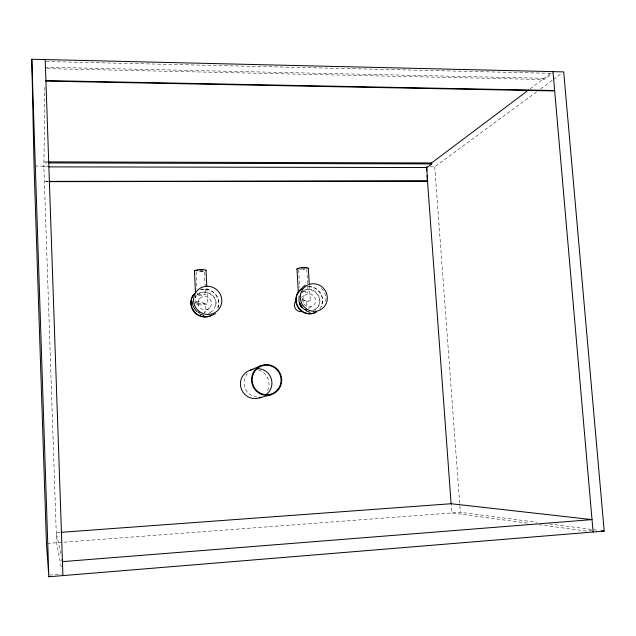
<?xml version="1.0" encoding="UTF-8"?>
<svg xmlns="http://www.w3.org/2000/svg" width="636" height="636" viewBox="0 0 636 636"><rect width="100%" height="100%" fill="white"/><g stroke="black" fill="none" stroke-linecap="round" stroke-linejoin="round"><path stroke-width="0.48" stroke-dasharray="3.18 2.39" d="M44.846 87.18L43.892 166.863L47.859 166.863M303.356 291.113C314.661 283.147 326.952 302.593 314.987 309.422C327.842 301.392 311.489 281.438 301.281 292.878M198.989 293.57C206.215 288.521 217.925 296.972 215.699 305.495C218.792 293.546 200.34 286.534 194.998 297.847M215.699 305.495L213.108 310.495L209.029 313.23M195.149 297.688L196.635 295.525M194.529 303.658L199.712 298.499M209.721 307.776L204.22 312.634A6.599 6.463 42.6 0 0 195.832 302.585M210.762 312.443L208.33 313.484M530.066 88.897L552.263 72.194M47.128 68.64L544.265 79.54L552.501 73.363M430.135 166.847L434.738 166.855L537.428 91.234M540.608 88.889L552.549 80.096M553.344 79.516L562.105 73.061M301.416 297.282L305.638 294.699M308.444 308.349L312.769 305.94M312.777 310.432L315.249 309.279M49.664 575.055L61.684 574.07M591.893 530.647L586.4 531.1L539.129 524.724M47.358 543.422L460.329 512.298L536.689 522.267M60.213 532.388L56.254 532.674L61.199 555.84M48.352 181.387L44.377 181.387L48.344 181.65M35.028 166.076L47.811 166.099M47.867 161.862L43.9 161.854L43.94 162.919L47.907 162.927M45.092 67.209L544.154 78.292L544.265 79.54M46.221 61.525L551.507 73.339M549.417 523.937L597.387 530.201M527.451 523.142L451.791 512.942L451.178 504.65M61.239 566.899L56.596 542.723L43.852 166.091M434.738 166.855L460.329 512.298M309.358 285.564L310.288 300.987A5.708 0.739 -3.5 0 1 303.237 302.14M306.751 269.298L308.102 291.821A4.078 0.564 -3.5 0 1 302.084 292.687M298.634 269.807L299.683 287.432M206.875 288.005L207.662 303.77M204.434 272.295L205.539 294.404M196.119 271.85L196.969 289.149M197.152 292.997L197.247 294.921M195.578 294.643L196.055 304.493M308.611 286.566A13.714 13.165 59.9 0 1 321.347 294.611A13.714 13.165 59.9 0 1 319.391 309.454M308.357 286.733A13.698 13.157 59.9 0 1 321.053 306.727M321.411 288.378A13.873 13.308 59.9 0 1 325.688 301.504M302.895 291.598A4.078 0.564 -3.5 0 1 308.078 291.892M304.731 269.004A4.062 0.652 -3.5 0 1 303.762 269.131M302.998 300.717A5.708 0.739 -3.5 0 1 310.288 300.979M304.215 269.354A5.684 0.914 -3.5 0 1 302.76 269.473M301.289 269.537A5.684 0.914 -3.5 0 1 299.914 269.529M301.909 299.103A6.447 6.201 59.9 0 1 306.791 306.791M258.598 370.072A14.58 14.27 73.6 0 1 267.502 390.719M256.984 397.055A14.215 13.905 73.3 0 1 247.643 373.292M200.698 289.634A14.056 13.738 43.5 0 1 218.021 307.896M200.539 289.793A14.04 13.73 43.5 0 1 217.854 308.039M202.685 271.063A4.166 0.676 -2.6 0 1 197.637 271.278M203.671 271.238A5.827 0.954 -2.6 0 1 197.915 271.604M302.863 298.801A6.654 6.392 59.9 0 0 311.258 306.639A6.654 6.392 59.9 0 0 313.469 295.533A6.654 6.392 59.9 0 0 302.863 298.801M198.79 295.239A4.174 0.588 -2.7 0 0 205.515 294.555A4.174 0.588 -2.7 0 0 199.863 294.182A4.174 0.588 -2.7 0 0 198.79 295.239M198.209 304.906A5.851 0.771 -2.7 0 0 207.63 303.976A5.851 0.771 -2.7 0 0 199.728 303.507A5.851 0.771 -2.7 0 0 198.209 304.906M197.963 303.34A6.821 6.67 43.5 0 0 208.377 308.889A6.821 6.67 43.5 0 0 207.781 297.211A6.821 6.67 43.5 0 0 197.963 303.34"/><path stroke-width="0.95" d="M299.023 298.538C298.467 302.593 300.494 306.878 303.96 309.04M302.299 287.703L305.169 285.278M431.192 163.269L528.484 90.081M48.853 166.871L426.859 167.546L431.693 163.929L431.621 162.943L48.861 161.87M426.859 167.546L427.495 181.181L49.338 181.65M299.421 303.181L300.383 305.9L301.583 307.355M211.971 315.281L215.548 313.659M250.314 370.136L261.952 365.303M259.226 397.905L271.373 394.606M48.853 576.757L604.2 531.092L563.695 71.892L31.8 59.243L34.05 166.076L46.436 543.494L48.853 576.757L31.8 59.243M61.199 532.308L451.115 503.728L592.021 519.612L62.431 561.636L62.018 559.704M49.346 181.379L427.845 180.934M48.9 162.927L431.693 163.929M601.282 530.71L604.2 531.092M200.308 314.136L204.045 315.543M304.724 309.589L306.465 310.257M306.528 311.004L310.09 312.379M197.033 311.807L194.481 308.754L192.772 305.113L192.064 301.202M553.002 71.637L593.102 532.006M426.446 166.839L426.74 170.798M427.074 175.449L451.139 504.038M308.309 268.217L309.239 283.64M296.956 268.933L298.387 293.021M205.992 270.268L206.78 286.033M194.425 271L195.483 292.671M45.188 59.561L62.916 575.596M316.044 312.133A13.714 13.165 59.9 0 1 298.069 306.854A13.714 13.165 59.9 0 1 302.076 288.545M316.513 311.831A13.698 13.157 59.9 0 1 298.053 307.379A13.698 13.157 59.9 0 1 301.83 288.704M306.528 310.408A13.873 13.308 59.9 0 1 305.002 309.446M302.362 306.973A13.873 13.308 59.9 0 1 300.049 303.07M299.047 297.767A13.873 13.308 59.9 0 1 299.174 295.971M298.689 268.654A4.062 0.652 -3.5 0 1 299.063 268.471M301.488 268.01A4.062 0.652 -3.5 0 1 306.107 268.026M297.187 269.155A5.684 0.914 -3.5 0 1 302.505 267.661A5.684 0.914 -3.5 0 1 308.142 268.464M302.649 311.433A6.447 6.201 59.9 0 1 295.963 300.915M260.959 397.206A14.58 14.27 73.6 0 1 241.004 387.96A14.58 14.27 73.6 0 1 253.049 369.564M257.262 368.737A14.215 13.905 73.3 0 1 265.657 394.861M211.724 315.225A14.056 13.738 43.5 0 1 193.503 294.77M211.557 315.361A14.04 13.73 43.5 0 1 194.489 293.53M199.664 313.039A14.223 13.889 43.8 0 1 198.138 311.95M196.373 270.531A4.166 0.676 -2.6 0 1 197.709 270.197M199.712 269.974A4.166 0.676 -2.6 0 1 202.789 269.982M194.807 271.222A5.827 0.954 -2.6 0 1 200.276 269.672A5.827 0.954 -2.6 0 1 205.539 270.769M196.389 313.898A6.599 6.463 42.6 0 1 193.145 310.018M45.911 80.597L45.903 81.098L554.035 90.94L554.64 90.503L45.911 80.597M300.558 294.373A13.936 13.364 60 0 0 318.159 310.773A13.936 13.364 60 0 0 322.722 287.52A13.936 13.364 60 0 0 300.558 294.373M253.152 372.911A15.391 15.018 72.7 0 0 267.518 395.314A15.391 15.018 72.7 0 0 279.18 371.686A15.391 15.018 72.7 0 0 253.152 372.911M253.685 373.189A14.779 14.429 72.7 0 0 267.478 394.702A14.779 14.429 72.7 0 0 278.687 372.012A14.779 14.429 72.7 0 0 253.685 373.189M193.575 300.78A14.294 13.96 43.9 0 0 215.389 312.371A14.294 13.96 43.9 0 0 214.086 287.933A14.294 13.96 43.9 0 0 193.575 300.78"/></g></svg>
